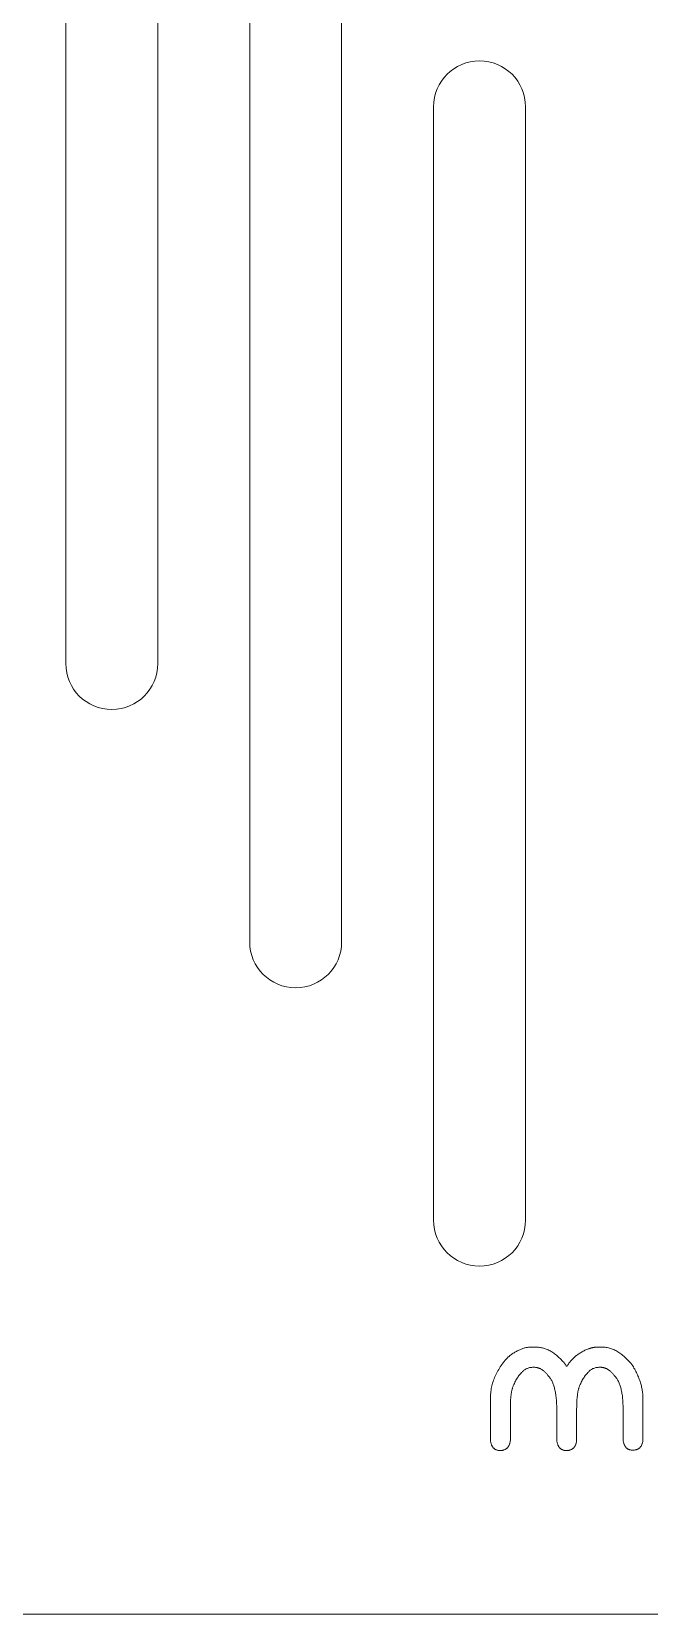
# Model space of a CAD drawing. Header units: metres. Extents: x -2538 to 7610, y -1082 to -498.
# Drawn here: x 5380.6 to 5431.6, y -1081.9 to -951.4 of the extents above; entities that cross this region are included whole.
import ezdxf

# ---------------------------------------------------------------- set-up
doc = ezdxf.new("R2010")
doc.units = ezdxf.units.M
doc.linetypes.add('AUSGEZOGEN', pattern=[0])
doc.layers.add('Allgemein01', color=7, linetype='AUSGEZOGEN', lineweight=13)
doc.layers.add('Standard', color=7, linetype='AUSGEZOGEN', lineweight=25)

msp = doc.modelspace()

# ---------------------------------------------------------------- linework, layer by layer
at = {"layer": 'Allgemein01', "color": 7, "linetype": 'AUSGEZOGEN', "lineweight": 13}
for p, q in [((5383.46, -1003.47), (5383.46, -888.71)), ((5391.04, -888.71), (5391.04, -1003.47)), ((5398.62, -1026.42), (5398.62, -911.66)), ((5406.2, -911.66), (5406.2, -1026.42)), ((5413.78, -1049.37), (5413.78, -957.56)), ((5421.36, -957.56), (5421.36, -1049.37))]:
    msp.add_line(p, q, dxfattribs=at)
for centre, start, end in [((5417.57, -957.56), 0, 180), ((5387.25, -1003.47), 180, 0), ((5402.41, -1026.42), 180, 0), ((5417.57, -1049.37), 180, 0)]:
    msp.add_arc(centre, 3.79, start, end, dxfattribs=at)
at = {"layer": 'Standard', "color": 7, "linetype": 'AUSGEZOGEN', "lineweight": 13}
for points in [[(4962.68, -1081.87), (5524.68, -1081.87), (5524.68, -519.87), (4962.68, -519.87), (4962.68, -1081.87)], [(5421.86, -1059.84), (5421.86, -1059.84), (5421.86, -1059.84), (5421.86, -1059.84), (5421.87, -1059.84), (5421.88, -1059.84), (5421.89, -1059.84), (5421.9, -1059.84), (5421.91, -1059.84), (5421.93, -1059.84), (5421.94, -1059.84), (5421.96, -1059.84), (5421.97, -1059.84), (5421.99, -1059.84), (5422, -1059.84), (5422.02, -1059.84), (5422.04, -1059.84), (5422.05, -1059.84), (5422.07, -1059.84), (5422.08, -1059.84), (5422.1, -1059.84), (5422.11, -1059.84), (5422.13, -1059.84), (5422.14, -1059.84), (5422.15, -1059.84), (5422.16, -1059.84), (5422.17, -1059.84), (5422.17, -1059.84), (5422.18, -1059.84), (5422.18, -1059.84), (5422.18, -1059.84), (5422.27, -1059.84), (5422.35, -1059.84), (5422.43, -1059.85), (5422.51, -1059.86), (5422.59, -1059.87), (5422.67, -1059.89), (5422.75, -1059.9), (5422.83, -1059.93), (5422.91, -1059.95), (5422.99, -1059.98), (5423.07, -1060.01), (5423.15, -1060.04), (5423.22, -1060.07), (5423.3, -1060.11), (5423.38, -1060.15), (5423.46, -1060.19), (5423.53, -1060.24), (5423.61, -1060.29), (5423.69, -1060.34), (5423.76, -1060.4), (5423.84, -1060.45), (5423.91, -1060.51), (5423.99, -1060.58), (5424.06, -1060.64), (5424.14, -1060.71), (5424.21, -1060.78), (5424.29, -1060.85), (5424.36, -1060.93), (5424.43, -1061.01), (5424.51, -1061.09), (5424.52, -1061.11), (5424.54, -1061.13), (5424.55, -1061.15), (5424.56, -1061.16), (5424.57, -1061.18), (5424.59, -1061.19), (5424.6, -1061.21), (5424.61, -1061.22), (5424.62, -1061.24), (5424.63, -1061.25), (5424.64, -1061.26), (5424.65, -1061.28), (5424.66, -1061.29), (5424.66, -1061.3), (5424.67, -1061.31), (5424.68, -1061.32), (5424.69, -1061.33), (5424.69, -1061.34), (5424.7, -1061.35), (5424.7, -1061.36), (5424.71, -1061.37), (5424.71, -1061.38), (5424.71, -1061.38), (5424.72, -1061.39), (5424.72, -1061.4), (5424.72, -1061.4), (5424.72, -1061.41), (5424.73, -1061.41), (5424.73, -1061.42), (5424.73, -1061.42), (5424.73, -1061.42), (5424.73, -1061.42), (5424.73, -1061.42), (5424.73, -1061.42), (5424.73, -1061.42), (5424.73, -1061.42), (5424.73, -1061.42), (5424.74, -1061.42), (5424.74, -1061.42), (5424.74, -1061.42), (5424.74, -1061.42), (5424.75, -1061.42), (5424.75, -1061.42), (5424.75, -1061.42), (5424.75, -1061.42), (5424.76, -1061.42), (5424.76, -1061.42), (5424.76, -1061.42), (5424.76, -1061.42), (5424.77, -1061.42), (5424.77, -1061.42), (5424.77, -1061.42), (5424.77, -1061.42), (5424.78, -1061.42), (5424.78, -1061.42), (5424.78, -1061.42), (5424.78, -1061.42), (5424.78, -1061.42), (5424.78, -1061.42), (5424.78, -1061.42), (5424.82, -1061.36), (5424.86, -1061.29), (5424.9, -1061.23), (5424.94, -1061.17), (5424.99, -1061.11), (5425.03, -1061.05), (5425.08, -1060.99), (5425.13, -1060.93), (5425.18, -1060.88), (5425.23, -1060.82), (5425.28, -1060.77), (5425.34, -1060.71), (5425.39, -1060.66), (5425.45, -1060.61), (5425.51, -1060.56), (5425.57, -1060.52), (5425.63, -1060.47), (5425.7, -1060.42), (5425.76, -1060.38), (5425.83, -1060.34), (5425.9, -1060.3), (5425.97, -1060.25), (5426.04, -1060.22), (5426.11, -1060.18), (5426.19, -1060.14), (5426.26, -1060.1), (5426.34, -1060.07), (5426.42, -1060.04), (5426.5, -1060), (5426.59, -1059.97), (5426.61, -1059.96), (5426.63, -1059.96), (5426.66, -1059.95), (5426.68, -1059.94), (5426.7, -1059.93), (5426.73, -1059.92), (5426.75, -1059.92), (5426.78, -1059.91), (5426.8, -1059.9), (5426.83, -1059.9), (5426.85, -1059.89), (5426.87, -1059.89), (5426.9, -1059.88), (5426.92, -1059.87), (5426.95, -1059.87), (5426.97, -1059.87), (5427, -1059.86), (5427.02, -1059.86), (5427.05, -1059.85), (5427.07, -1059.85), (5427.1, -1059.85), (5427.12, -1059.85), (5427.15, -1059.84), (5427.17, -1059.84), (5427.2, -1059.84), (5427.22, -1059.84), (5427.25, -1059.84), (5427.27, -1059.84), (5427.3, -1059.84), (5427.32, -1059.84), (5427.33, -1059.84), (5427.33, -1059.84), (5427.33, -1059.84), (5427.34, -1059.84), (5427.35, -1059.84), (5427.36, -1059.84), (5427.37, -1059.84), (5427.38, -1059.84), (5427.39, -1059.84), (5427.41, -1059.84), (5427.42, -1059.84), (5427.44, -1059.84), (5427.46, -1059.84), (5427.47, -1059.84), (5427.49, -1059.84), (5427.5, -1059.84), (5427.52, -1059.84), (5427.54, -1059.84), (5427.55, -1059.84), (5427.57, -1059.84), (5427.58, -1059.84), (5427.59, -1059.84), (5427.61, -1059.84), (5427.62, -1059.84), (5427.63, -1059.84), (5427.64, -1059.84), (5427.64, -1059.84), (5427.65, -1059.84), (5427.65, -1059.84), (5427.65, -1059.84), (5427.74, -1059.84), (5427.83, -1059.84), (5427.92, -1059.85), (5428.01, -1059.86), (5428.1, -1059.88), (5428.19, -1059.9), (5428.28, -1059.92), (5428.37, -1059.94), (5428.46, -1059.97), (5428.54, -1060.01), (5428.63, -1060.04), (5428.72, -1060.08), (5428.8, -1060.12), (5428.89, -1060.17), (5428.97, -1060.22), (5429.06, -1060.27), (5429.14, -1060.33), (5429.22, -1060.39), (5429.31, -1060.45), (5429.39, -1060.52), (5429.47, -1060.59), (5429.55, -1060.66), (5429.64, -1060.74), (5429.72, -1060.82), (5429.8, -1060.9), (5429.88, -1060.99), (5429.96, -1061.08), (5430.04, -1061.17), (5430.12, -1061.27), (5430.2, -1061.37), (5430.25, -1061.46), (5430.3, -1061.56), (5430.36, -1061.65), (5430.41, -1061.74), (5430.45, -1061.84), (5430.5, -1061.93), (5430.54, -1062.02), (5430.59, -1062.12), (5430.63, -1062.21), (5430.67, -1062.3), (5430.7, -1062.4), (5430.74, -1062.49), (5430.77, -1062.58), (5430.8, -1062.67), (5430.83, -1062.77), (5430.86, -1062.86), (5430.88, -1062.95), (5430.91, -1063.04), (5430.93, -1063.13), (5430.95, -1063.22), (5430.97, -1063.31), (5430.98, -1063.41), (5431, -1063.5), (5431.01, -1063.59), (5431.02, -1063.68), (5431.03, -1063.77), (5431.03, -1063.86), (5431.04, -1063.95), (5431.04, -1064.04), (5431.04, -1064.13), (5431.04, -1064.14), (5431.04, -1064.17), (5431.04, -1064.22), (5431.04, -1064.29), (5431.04, -1064.38), (5431.04, -1064.48), (5431.04, -1064.59), (5431.04, -1064.72), (5431.04, -1064.86), (5431.04, -1065), (5431.04, -1065.15), (5431.04, -1065.31), (5431.04, -1065.48), (5431.04, -1065.64), (5431.04, -1065.81), (5431.04, -1065.98), (5431.04, -1066.14), (5431.04, -1066.31), (5431.04, -1066.47), (5431.04, -1066.62), (5431.04, -1066.77), (5431.04, -1066.9), (5431.04, -1067.03), (5431.04, -1067.14), (5431.04, -1067.24), (5431.04, -1067.33), (5431.04, -1067.4), (5431.04, -1067.45), (5431.04, -1067.48), (5431.04, -1067.49), (5431.04, -1067.55), (5431.03, -1067.6), (5431.02, -1067.65), (5431.01, -1067.7), (5430.99, -1067.75), (5430.98, -1067.8), (5430.96, -1067.84), (5430.95, -1067.88), (5430.93, -1067.92), (5430.91, -1067.96), (5430.89, -1068), (5430.86, -1068.03), (5430.84, -1068.07), (5430.81, -1068.1), (5430.79, -1068.13), (5430.76, -1068.16), (5430.73, -1068.18), (5430.7, -1068.2), (5430.66, -1068.23), (5430.63, -1068.25), (5430.59, -1068.26), (5430.55, -1068.28), (5430.51, -1068.29), (5430.47, -1068.31), (5430.43, -1068.32), (5430.39, -1068.32), (5430.34, -1068.33), (5430.29, -1068.34), (5430.24, -1068.34), (5430.2, -1068.34), (5430.15, -1068.34), (5430.11, -1068.34), (5430.06, -1068.33), (5430.02, -1068.32), (5429.98, -1068.32), (5429.94, -1068.31), (5429.91, -1068.29), (5429.87, -1068.28), (5429.84, -1068.26), (5429.8, -1068.25), (5429.77, -1068.23), (5429.74, -1068.2), (5429.71, -1068.18), (5429.68, -1068.16), (5429.66, -1068.13), (5429.63, -1068.1), (5429.6, -1068.07), (5429.58, -1068.03), (5429.56, -1068), (5429.54, -1067.96), (5429.52, -1067.92), (5429.5, -1067.88), (5429.48, -1067.84), (5429.47, -1067.8), (5429.45, -1067.75), (5429.44, -1067.7), (5429.43, -1067.65), (5429.42, -1067.6), (5429.41, -1067.55), (5429.4, -1067.49), (5429.4, -1067.48), (5429.4, -1067.46), (5429.4, -1067.42), (5429.4, -1067.37), (5429.4, -1067.31), (5429.4, -1067.24), (5429.4, -1067.15), (5429.4, -1067.06), (5429.4, -1066.96), (5429.4, -1066.85), (5429.4, -1066.74), (5429.4, -1066.63), (5429.4, -1066.51), (5429.4, -1066.38), (5429.4, -1066.26), (5429.4, -1066.14), (5429.4, -1066.02), (5429.4, -1065.9), (5429.4, -1065.78), (5429.4, -1065.67), (5429.4, -1065.56), (5429.4, -1065.46), (5429.4, -1065.37), (5429.4, -1065.29), (5429.4, -1065.21), (5429.4, -1065.15), (5429.4, -1065.1), (5429.4, -1065.06), (5429.4, -1065.04), (5429.4, -1065.03), (5429.4, -1064.9), (5429.4, -1064.77), (5429.4, -1064.65), (5429.39, -1064.53), (5429.39, -1064.41), (5429.38, -1064.29), (5429.37, -1064.18), (5429.36, -1064.07), (5429.35, -1063.96), (5429.34, -1063.86), (5429.32, -1063.75), (5429.31, -1063.65), (5429.29, -1063.56), (5429.27, -1063.46), (5429.25, -1063.37), (5429.23, -1063.28), (5429.21, -1063.2), (5429.19, -1063.11), (5429.16, -1063.03), (5429.13, -1062.95), (5429.11, -1062.88), (5429.08, -1062.81), (5429.05, -1062.74), (5429.02, -1062.67), (5428.98, -1062.6), (5428.95, -1062.54), (5428.91, -1062.48), (5428.88, -1062.43), (5428.84, -1062.37), (5428.8, -1062.32), (5428.76, -1062.27), (5428.72, -1062.22), (5428.68, -1062.17), (5428.64, -1062.12), (5428.6, -1062.07), (5428.56, -1062.03), (5428.52, -1061.99), (5428.48, -1061.95), (5428.44, -1061.91), (5428.4, -1061.87), (5428.36, -1061.83), (5428.32, -1061.8), (5428.28, -1061.77), (5428.24, -1061.74), (5428.2, -1061.71), (5428.15, -1061.68), (5428.11, -1061.66), (5428.07, -1061.64), (5428.03, -1061.61), (5427.99, -1061.6), (5427.95, -1061.58), (5427.91, -1061.56), (5427.86, -1061.55), (5427.82, -1061.54), (5427.78, -1061.53), (5427.74, -1061.52), (5427.7, -1061.51), (5427.65, -1061.51), (5427.61, -1061.5), (5427.57, -1061.5), (5427.57, -1061.5), (5427.57, -1061.5), (5427.57, -1061.5), (5427.56, -1061.5), (5427.56, -1061.5), (5427.55, -1061.5), (5427.55, -1061.5), (5427.54, -1061.5), (5427.53, -1061.5), (5427.53, -1061.5), (5427.52, -1061.5), (5427.51, -1061.5), (5427.5, -1061.5), (5427.5, -1061.5), (5427.49, -1061.5), (5427.48, -1061.5), (5427.47, -1061.5), (5427.46, -1061.5), (5427.46, -1061.5), (5427.45, -1061.5), (5427.44, -1061.5), (5427.43, -1061.5), (5427.43, -1061.5), (5427.42, -1061.5), (5427.42, -1061.5), (5427.41, -1061.5), (5427.41, -1061.5), (5427.41, -1061.5), (5427.41, -1061.5), (5427.41, -1061.5), (5427.34, -1061.51), (5427.28, -1061.51), (5427.22, -1061.52), (5427.16, -1061.53), (5427.1, -1061.55), (5427.04, -1061.57), (5426.98, -1061.59), (5426.92, -1061.61), (5426.87, -1061.64), (5426.81, -1061.67), (5426.75, -1061.71), (5426.7, -1061.75), (5426.64, -1061.79), (5426.59, -1061.84), (5426.54, -1061.89), (5426.49, -1061.94), (5426.43, -1062), (5426.38, -1062.06), (5426.33, -1062.12), (5426.28, -1062.18), (5426.23, -1062.25), (5426.18, -1062.33), (5426.14, -1062.4), (5426.09, -1062.48), (5426.04, -1062.57), (5426, -1062.65), (5425.95, -1062.74), (5425.91, -1062.84), (5425.86, -1062.93), (5425.82, -1063.04), (5425.8, -1063.07), (5425.79, -1063.11), (5425.77, -1063.15), (5425.76, -1063.19), (5425.74, -1063.24), (5425.73, -1063.28), (5425.72, -1063.33), (5425.71, -1063.38), (5425.69, -1063.43), (5425.68, -1063.49), (5425.67, -1063.54), (5425.66, -1063.6), (5425.65, -1063.66), (5425.64, -1063.73), (5425.64, -1063.79), (5425.63, -1063.86), (5425.62, -1063.93), (5425.61, -1064), (5425.61, -1064.07), (5425.6, -1064.14), (5425.6, -1064.22), (5425.59, -1064.3), (5425.59, -1064.38), (5425.58, -1064.46), (5425.58, -1064.55), (5425.58, -1064.64), (5425.58, -1064.72), (5425.58, -1064.82), (5425.57, -1064.91), (5425.57, -1065), (5425.57, -1065.01), (5425.57, -1065.04), (5425.57, -1065.07), (5425.57, -1065.13), (5425.57, -1065.19), (5425.57, -1065.27), (5425.57, -1065.35), (5425.57, -1065.45), (5425.57, -1065.55), (5425.57, -1065.66), (5425.57, -1065.77), (5425.57, -1065.89), (5425.57, -1066.01), (5425.57, -1066.14), (5425.57, -1066.26), (5425.57, -1066.39), (5425.57, -1066.51), (5425.57, -1066.63), (5425.57, -1066.75), (5425.57, -1066.87), (5425.57, -1066.98), (5425.57, -1067.08), (5425.57, -1067.17), (5425.57, -1067.26), (5425.57, -1067.33), (5425.57, -1067.4), (5425.57, -1067.45), (5425.57, -1067.49), (5425.57, -1067.51), (5425.57, -1067.52), (5425.57, -1067.58), (5425.56, -1067.63), (5425.55, -1067.68), (5425.54, -1067.73), (5425.53, -1067.78), (5425.51, -1067.82), (5425.5, -1067.87), (5425.48, -1067.91), (5425.46, -1067.95), (5425.44, -1067.99), (5425.42, -1068.03), (5425.4, -1068.06), (5425.37, -1068.09), (5425.35, -1068.13), (5425.32, -1068.16), (5425.29, -1068.18), (5425.26, -1068.21), (5425.23, -1068.23), (5425.19, -1068.25), (5425.16, -1068.27), (5425.12, -1068.29), (5425.08, -1068.31), (5425.04, -1068.32), (5425, -1068.33), (5424.96, -1068.34), (5424.92, -1068.35), (5424.87, -1068.36), (5424.82, -1068.36), (5424.78, -1068.37), (5424.73, -1068.37), (5424.68, -1068.37), (5424.64, -1068.36), (5424.6, -1068.36), (5424.55, -1068.35), (5424.51, -1068.34), (5424.48, -1068.33), (5424.44, -1068.32), (5424.4, -1068.31), (5424.37, -1068.29), (5424.33, -1068.27), (5424.3, -1068.25), (5424.27, -1068.23), (5424.24, -1068.21), (5424.21, -1068.18), (5424.19, -1068.16), (5424.16, -1068.13), (5424.14, -1068.09), (5424.11, -1068.06), (5424.09, -1068.03), (5424.07, -1067.99), (5424.05, -1067.95), (5424.03, -1067.91), (5424.02, -1067.87), (5424, -1067.82), (5423.99, -1067.78), (5423.97, -1067.73), (5423.96, -1067.68), (5423.95, -1067.63), (5423.94, -1067.58), (5423.93, -1067.52), (5423.93, -1067.51), (5423.93, -1067.49), (5423.93, -1067.45), (5423.93, -1067.4), (5423.93, -1067.34), (5423.93, -1067.26), (5423.93, -1067.18), (5423.93, -1067.08), (5423.93, -1066.98), (5423.93, -1066.87), (5423.93, -1066.76), (5423.93, -1066.64), (5423.93, -1066.52), (5423.93, -1066.4), (5423.93, -1066.28), (5423.93, -1066.15), (5423.93, -1066.03), (5423.93, -1065.91), (5423.93, -1065.79), (5423.93, -1065.68), (5423.93, -1065.57), (5423.93, -1065.47), (5423.93, -1065.37), (5423.93, -1065.29), (5423.93, -1065.22), (5423.93, -1065.15), (5423.93, -1065.1), (5423.93, -1065.06), (5423.93, -1065.04), (5423.93, -1065.03), (5423.93, -1064.9), (5423.93, -1064.77), (5423.93, -1064.65), (5423.92, -1064.53), (5423.92, -1064.41), (5423.91, -1064.29), (5423.9, -1064.18), (5423.89, -1064.07), (5423.88, -1063.96), (5423.87, -1063.86), (5423.85, -1063.75), (5423.84, -1063.65), (5423.82, -1063.56), (5423.8, -1063.46), (5423.78, -1063.37), (5423.76, -1063.28), (5423.74, -1063.2), (5423.72, -1063.11), (5423.69, -1063.03), (5423.67, -1062.95), (5423.64, -1062.88), (5423.61, -1062.81), (5423.58, -1062.74), (5423.55, -1062.67), (5423.52, -1062.6), (5423.48, -1062.54), (5423.45, -1062.48), (5423.41, -1062.43), (5423.37, -1062.37), (5423.33, -1062.32), (5423.29, -1062.27), (5423.25, -1062.22), (5423.21, -1062.17), (5423.17, -1062.12), (5423.13, -1062.07), (5423.09, -1062.03), (5423.05, -1061.99), (5423.01, -1061.95), (5422.97, -1061.91), (5422.93, -1061.87), (5422.89, -1061.83), (5422.85, -1061.8), (5422.81, -1061.77), (5422.77, -1061.74), (5422.73, -1061.71), (5422.69, -1061.68), (5422.64, -1061.66), (5422.6, -1061.64), (5422.56, -1061.61), (5422.52, -1061.6), (5422.48, -1061.58), (5422.44, -1061.56), (5422.4, -1061.55), (5422.35, -1061.54), (5422.31, -1061.53), (5422.27, -1061.52), (5422.23, -1061.51), (5422.19, -1061.51), (5422.14, -1061.5), (5422.1, -1061.5), (5422.1, -1061.5), (5422.1, -1061.5), (5422.1, -1061.5), (5422.09, -1061.5), (5422.09, -1061.5), (5422.08, -1061.5), (5422.08, -1061.5), (5422.07, -1061.5), (5422.07, -1061.5), (5422.06, -1061.5), (5422.05, -1061.5), (5422.04, -1061.5), (5422.04, -1061.5), (5422.03, -1061.5), (5422.02, -1061.5), (5422.01, -1061.5), (5422, -1061.5), (5422, -1061.5), (5421.99, -1061.5), (5421.98, -1061.5), (5421.97, -1061.5), (5421.97, -1061.5), (5421.96, -1061.5), (5421.95, -1061.5), (5421.95, -1061.5), (5421.95, -1061.5), (5421.94, -1061.5), (5421.94, -1061.5), (5421.94, -1061.5), (5421.94, -1061.5), (5421.87, -1061.51), (5421.81, -1061.51), (5421.75, -1061.52), (5421.69, -1061.53), (5421.63, -1061.55), (5421.57, -1061.57), (5421.51, -1061.59), (5421.46, -1061.61), (5421.4, -1061.64), (5421.34, -1061.67), (5421.29, -1061.71), (5421.23, -1061.75), (5421.18, -1061.79), (5421.12, -1061.84), (5421.07, -1061.89), (5421.02, -1061.94), (5420.96, -1062), (5420.91, -1062.06), (5420.86, -1062.12), (5420.81, -1062.18), (5420.76, -1062.25), (5420.72, -1062.33), (5420.67, -1062.4), (5420.62, -1062.48), (5420.57, -1062.57), (5420.53, -1062.65), (5420.48, -1062.74), (5420.44, -1062.84), (5420.39, -1062.93), (5420.35, -1063.04), (5420.34, -1063.07), (5420.32, -1063.11), (5420.3, -1063.15), (5420.29, -1063.19), (5420.28, -1063.24), (5420.26, -1063.28), (5420.25, -1063.33), (5420.24, -1063.38), (5420.23, -1063.43), (5420.21, -1063.49), (5420.2, -1063.54), (5420.19, -1063.6), (5420.18, -1063.66), (5420.18, -1063.73), (5420.17, -1063.79), (5420.16, -1063.86), (5420.15, -1063.93), (5420.14, -1064), (5420.14, -1064.07), (5420.13, -1064.14), (5420.13, -1064.22), (5420.12, -1064.3), (5420.12, -1064.38), (5420.12, -1064.46), (5420.11, -1064.55), (5420.11, -1064.64), (5420.11, -1064.72), (5420.11, -1064.82), (5420.11, -1064.91), (5420.11, -1065), (5420.11, -1065.01), (5420.11, -1065.04), (5420.11, -1065.07), (5420.11, -1065.13), (5420.11, -1065.19), (5420.11, -1065.27), (5420.11, -1065.35), (5420.11, -1065.45), (5420.11, -1065.55), (5420.11, -1065.66), (5420.11, -1065.77), (5420.11, -1065.89), (5420.11, -1066.01), (5420.11, -1066.14), (5420.11, -1066.26), (5420.11, -1066.39), (5420.11, -1066.51), (5420.11, -1066.63), (5420.11, -1066.75), (5420.11, -1066.87), (5420.11, -1066.98), (5420.11, -1067.08), (5420.11, -1067.17), (5420.11, -1067.26), (5420.11, -1067.33), (5420.11, -1067.4), (5420.11, -1067.45), (5420.11, -1067.49), (5420.11, -1067.51), (5420.11, -1067.52), (5420.1, -1067.58), (5420.09, -1067.63), (5420.08, -1067.68), (5420.07, -1067.73), (5420.06, -1067.78), (5420.04, -1067.82), (5420.03, -1067.87), (5420.01, -1067.91), (5419.99, -1067.95), (5419.97, -1067.99), (5419.95, -1068.03), (5419.93, -1068.06), (5419.9, -1068.09), (5419.88, -1068.13), (5419.85, -1068.16), (5419.82, -1068.18), (5419.79, -1068.21), (5419.76, -1068.23), (5419.72, -1068.25), (5419.69, -1068.27), (5419.65, -1068.29), (5419.61, -1068.31), (5419.58, -1068.32), (5419.53, -1068.33), (5419.49, -1068.34), (5419.45, -1068.35), (5419.4, -1068.36), (5419.36, -1068.36), (5419.31, -1068.37), (5419.26, -1068.37), (5419.21, -1068.37), (5419.17, -1068.36), (5419.13, -1068.36), (5419.09, -1068.35), (5419.05, -1068.34), (5419.01, -1068.33), (5418.97, -1068.32), (5418.93, -1068.31), (5418.9, -1068.29), (5418.87, -1068.27), (5418.83, -1068.25), (5418.8, -1068.23), (5418.77, -1068.21), (5418.74, -1068.18), (5418.72, -1068.16), (5418.69, -1068.13), (5418.67, -1068.09), (5418.64, -1068.06), (5418.62, -1068.03), (5418.6, -1067.99), (5418.58, -1067.95), (5418.56, -1067.91), (5418.55, -1067.87), (5418.53, -1067.82), (5418.52, -1067.78), (5418.5, -1067.73), (5418.49, -1067.68), (5418.48, -1067.63), (5418.47, -1067.58), (5418.46, -1067.52), (5418.46, -1067.51), (5418.46, -1067.48), (5418.46, -1067.42), (5418.46, -1067.35), (5418.46, -1067.27), (5418.46, -1067.16), (5418.46, -1067.05), (5418.46, -1066.92), (5418.46, -1066.78), (5418.46, -1066.63), (5418.46, -1066.48), (5418.46, -1066.32), (5418.46, -1066.15), (5418.46, -1065.98), (5418.46, -1065.81), (5418.46, -1065.64), (5418.46, -1065.47), (5418.46, -1065.3), (5418.46, -1065.14), (5418.46, -1064.99), (5418.46, -1064.84), (5418.46, -1064.7), (5418.46, -1064.57), (5418.46, -1064.46), (5418.46, -1064.35), (5418.46, -1064.27), (5418.46, -1064.2), (5418.46, -1064.15), (5418.46, -1064.11), (5418.46, -1064.1), (5418.47, -1063.98), (5418.47, -1063.86), (5418.48, -1063.74), (5418.49, -1063.62), (5418.5, -1063.5), (5418.52, -1063.38), (5418.54, -1063.26), (5418.56, -1063.15), (5418.59, -1063.03), (5418.62, -1062.91), (5418.65, -1062.8), (5418.69, -1062.68), (5418.73, -1062.57), (5418.77, -1062.45), (5418.81, -1062.34), (5418.86, -1062.23), (5418.91, -1062.12), (5418.97, -1062), (5419.02, -1061.89), (5419.08, -1061.78), (5419.15, -1061.67), (5419.21, -1061.56), (5419.28, -1061.46), (5419.36, -1061.35), (5419.43, -1061.24), (5419.51, -1061.13), (5419.59, -1061.03), (5419.68, -1060.92), (5419.77, -1060.82), (5419.86, -1060.71), (5419.93, -1060.65), (5420, -1060.6), (5420.07, -1060.54), (5420.13, -1060.49), (5420.2, -1060.44), (5420.27, -1060.4), (5420.34, -1060.35), (5420.41, -1060.31), (5420.48, -1060.26), (5420.54, -1060.22), (5420.61, -1060.19), (5420.68, -1060.15), (5420.74, -1060.12), (5420.81, -1060.08), (5420.88, -1060.05), (5420.94, -1060.03), (5421.01, -1060), (5421.08, -1059.98), (5421.14, -1059.95), (5421.21, -1059.93), (5421.27, -1059.91), (5421.34, -1059.9), (5421.4, -1059.88), (5421.47, -1059.87), (5421.53, -1059.86), (5421.6, -1059.85), (5421.66, -1059.84), (5421.73, -1059.84), (5421.79, -1059.84), (5421.86, -1059.84)]]:
    msp.add_lwpolyline(points, close=True, dxfattribs=at)

doc.saveas('drawing.dxf')
